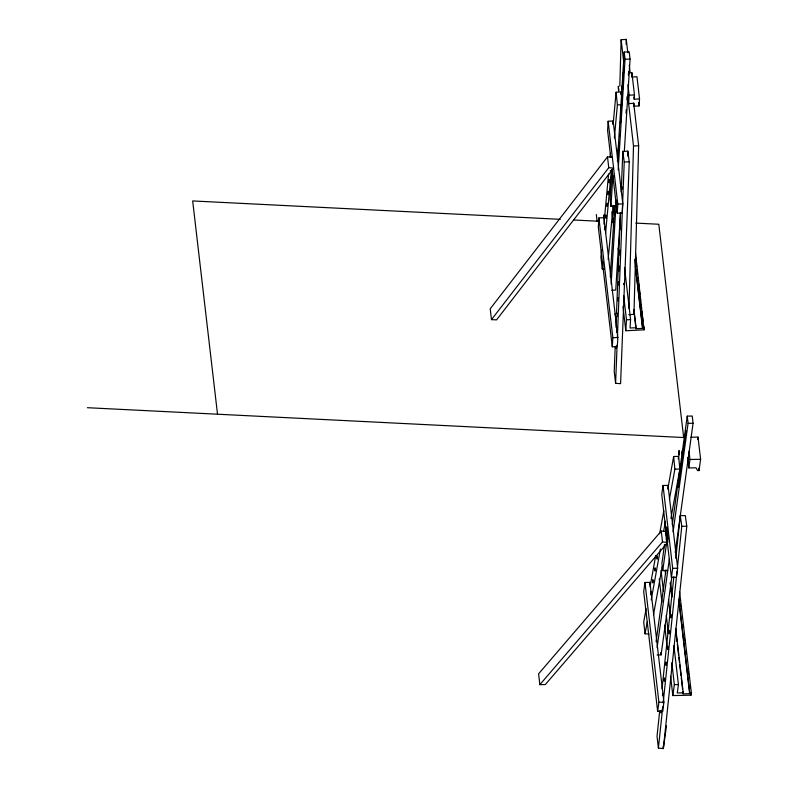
<?xml version="1.0" encoding="UTF-8"?>
<svg xmlns="http://www.w3.org/2000/svg" width="788" height="788" viewBox="0 0 788 788"><rect width="100%" height="100%" fill="white"/><g stroke="black" fill="none" stroke-linecap="round" stroke-linejoin="round"><path stroke-width="1.18" d="M617.181 314.185L617.25 313.181L617.368 316.451M666.037 529.743L666.146 529.979M667.131 537.82L666.983 537.357M619.821 86.168L621.121 39.725L626.263 39.4L627.829 52.845M626.125 44.286L626.263 39.4M628.972 308.581L633.503 146.036L627.681 95.417M633.67 102.942L638.654 145.711L633.946 314.363L628.794 314.688M615.192 346.927L614.226 371.522L615.605 383.332L620.589 383.657L629.248 161.776L627.819 151.148L622.815 151.394L621.23 191.977M615.96 327.247L616.383 316.185M616.482 313.722L620.412 212.888M615.605 383.332L617.093 345.223M617.378 337.845L624.234 162.023L622.815 151.394M627.632 156.054L627.819 151.148M667.554 537.8L667.485 537.071L667.466 537.81M610.395 170.464L610.326 171.035M598.89 217.941L598.328 227.042L612.286 346.828L617.3 346.572L617.861 337.471L603.904 217.695L598.89 217.941L612.847 337.727L612.286 346.828M612.128 169.341L617.24 213.203L622.254 212.957L622.815 203.856L613.163 121.007L608.149 121.253L607.587 130.355L610.71 157.157M612.946 124.415L613.163 121.007M611.941 169.489L610.099 199.108L610.946 206.338L615.95 206.082M610.946 206.338L612.857 175.537M610.276 276.933L614.689 205.658M617.428 161.422L624.204 52.067L629.208 51.811L630.055 59.041L624.342 151.197M611.124 284.153L616.324 200.162M618.196 169.873L625.042 59.287L624.204 52.067M617.24 213.203L617.802 204.102L608.149 121.253M626.056 113.226L626.283 109.562M626.884 99.81L626.972 96.825M628.391 75.412L628.617 71.757M620.54 212.632L615.743 290.043L611.744 290.25M621.988 189.287L622.136 186.825M627.928 84.68L629.149 95.19L628.627 103.592L633.956 103.327L633.779 106.193L639.107 105.927L639.541 98.943L636.95 76.761L631.631 77.027L631.897 72.742L628.696 72.9M639.541 98.943L634.212 99.209L634.478 94.924L631.897 72.742M635.542 253.204L644.023 329.827L625.81 330.743L626.48 319.82L623.653 295.52M624.49 267.378L630.577 319.613L630.065 328.015L636.064 327.719L633.936 309.487M634.665 259.36L642.594 327.384L642.535 328.369L636.005 328.695L636.064 327.719M601.589 249.855L600.909 257.193L602.288 269.004L604.278 269.072M603.943 224.196L608.563 174.089M610.139 156.989L610.473 153.315M613.172 123.992L616.098 92.226L621.111 91.969L621.821 98.884M602.288 269.004L602.958 261.655M605.558 233.484L611.311 171.026M614.354 137.969L617.398 104.903L616.098 92.226M620.885 94.422L621.111 91.969M608.149 259.429L613.094 205.806M617.467 158.27L618.925 142.431M619.486 136.334L619.713 133.901M659.723 710.717L657.025 736.317L658.404 748.127L663.338 748.6L666.49 725.748M662.038 688.771L673.858 576.629M675.789 558.337L680.29 515.677L685.284 515.569L686.781 526.197L663.338 748.6L663.063 746.236M658.404 748.127L662.767 706.688M663.151 703.034L677.03 571.399M677.286 568.956L681.787 526.305L680.29 515.677M644.958 582.48L643.697 591.601L657.655 711.387L662.649 711.278L663.91 702.157L649.952 582.371L644.958 582.48L658.916 702.266L657.655 711.387M666.727 537.249L671.415 577.456L676.409 577.348L677.67 568.217L668.017 485.378L663.023 485.477L661.762 494.608L666.313 534.018M649.637 584.657L649.952 582.371M666.333 534.845L665.476 531.605L666.067 527.27L666.638 527.261L667.899 538.096L667.702 542.548L545.326 684.545L539.849 684.664L538.588 673.829L661.25 531.063L666.037 531.614L666.638 527.261M664.54 544.439L661.92 563.44L662.757 570.67L667.751 570.561M665.85 534.855L666.431 534.727M539.849 684.664L662.511 541.898L667.288 542.489L666.727 542.459L665.87 534.737M662.757 570.67L666.697 542.154M666.727 542.459L667.328 538.105L666.067 527.27M656.089 641.678L666.027 569.754M672.253 524.65L687.235 416.143L692.228 416.044L693.076 423.264L675.227 552.486M657.103 647.687L669.396 558.682M673.1 531.87L688.082 423.363L687.235 416.143M671.415 577.456L672.676 568.325L663.023 485.477M657.094 654.976L661.083 654.897L671.859 576.875M690.928 437.232L698.01 437.084L700.601 459.276L699.035 470.574L697.587 470.603L696.04 467.796L688.81 467.914L689.973 459.493L689.027 451.317M697.705 439.349L698.01 437.084M679.591 591.827L691.342 692.662L690.997 695.193L672.834 695.568L674.351 684.624L671.8 662.747M673.898 645.658L678.429 684.536L677.266 692.957L683.255 692.829L675.749 628.44M678.872 599.156L689.766 692.691L689.628 693.676L683.117 693.814L683.255 692.829M646.111 608.7L643.707 621.988L645.077 633.798L649.016 634.054M650.041 586.952L655.724 555.55M659.664 533.801L663.811 510.851M667.751 489.112L673.651 456.498L678.645 456.39L679.867 469.067L670.923 518.465M645.077 633.798L647.273 621.693M651.213 599.904L660.413 549.069M663.703 530.905L665.456 521.223M669.396 499.434L674.873 469.175L673.651 456.498M678.212 458.813L678.645 456.39M653.488 614.847L662.206 566.651M682.398 452.115L682.418 453.356L682.457 452.174M650.809 594.615L650.721 591.305L650.642 594.516M641.816 312.028L642.102 313.821M623.692 284.704L623.751 283.276M616.61 329.108L616.837 332.418L616.6 330.881M612.345 157.265L607.499 156.851L490.215 308.788L491.476 319.623L496.568 319.879L613.606 168.1L608.76 167.686L491.476 319.623M633.503 146.036L638.654 145.711M625.042 59.287L630.055 59.041M629.149 95.19L634.478 94.924M617.398 104.903L621.407 104.696M624.234 162.023L629.248 161.776M617.802 204.102L622.815 203.856M626.48 319.82L630.577 319.613M642.594 327.384L644.18 327.306M612.847 337.727L617.861 337.471M688.082 423.363L693.076 423.264M689.973 459.493L700.601 459.276M674.873 469.175L679.867 469.067M681.787 526.305L686.781 526.197M665.476 531.605L666.037 531.595M667.328 538.105L667.899 538.096M666.372 539.071L666.943 539.061L666.352 539.209M672.676 568.325L677.67 568.217M674.351 684.624L678.429 684.536M689.766 692.691L691.342 692.662M658.916 702.266L663.91 702.157M560.219 219.32L192.676 200.94L217.518 414.212M573.743 220L599.52 221.29M611.616 221.891L614.039 222.019M635.817 223.102L658.807 224.255L683.659 437.527L87.399 407.701M618.501 89.349L618.363 86.217L618.619 91.28L618.728 89.083M604.81 229.83L604.79 226.767M621.811 90.118L622.028 91.112L622.136 88.916M698.769 468.239L699.035 470.574M687.589 457.404L688.81 467.914M638.704 102.43L639.107 105.927M633.936 96.875L634.212 99.209M629.257 65.059L630.114 72.397M621.121 39.725L623.682 61.72M680.379 604.071L680.665 606.504M682.782 624.726L683.068 627.159M684.339 638.093L684.624 640.516M685.895 651.459L686.181 653.882M688.308 672.105L688.584 674.538M689.864 685.471L690.14 687.904M690.712 692.76L690.997 695.193M678.872 601.352L689.628 693.676M635.522 256.937L635.955 260.582M636.379 264.226L636.655 266.659M637.088 270.304L637.512 273.948M637.935 277.593L638.221 280.016M638.644 283.67L639.068 287.315M639.492 290.959L639.915 294.604M640.201 297.027L640.624 300.671M641.048 304.316L641.471 307.96M641.895 311.605L642.181 314.038M642.604 317.682L643.028 321.327M643.451 324.971L644.023 329.827M635.315 266.413L642.535 328.369M670.371 582.283L672.075 596.861M670.233 583.258L671.514 594.191M675.759 630.646L677.03 641.58M677.316 644.003L678.586 654.936M678.872 657.369L679.433 662.225M679.719 664.658L680.99 675.592M681.275 678.025L682.556 688.958M682.832 691.381L683.117 693.814M661.25 531.063L662.511 541.898M665.121 570.335L665.555 573.979M668.519 599.491L670.224 614.069M633.877 310.472L636.005 328.695M661.043 570.423L663.447 591.079M666.274 615.369L668.401 633.591M619.545 224.856L620.107 229.712M659.241 578.944L661.94 602.022M664.629 625.111L667.032 645.756M670.568 676.134L672.834 695.568M607.499 156.851L608.76 167.686M613.182 205.619L614.315 215.341M618.137 248.141L618.984 255.43M611.931 211.686L613.635 226.264M617.457 259.065L618.875 271.21M622.973 306.443L625.81 330.743M660.807 652.494L661.083 654.897M662.363 708.836L662.649 711.278M596.329 214.523L597.097 221.172M621.959 88.581L621.909 88.029L621.86 88.67M662.856 695.223L662.59 693.686L662.442 695.568M616.255 346.356L616.216 348.237L615.96 346.257M621.968 88.66L621.781 86.05L621.693 88.581M666.569 537.721L666.451 537.603M661.181 711.081L661.034 712.963L660.758 710.983M617.802 297.982C618.147 305.567 618.245 295.717 617.802 297.982M618.422 282.163C618.757 289.718 618.875 279.898 618.422 282.163M619.033 266.344C619.388 273.929 619.486 264.079 619.033 266.344M619.654 250.525C619.998 258.109 620.097 248.259 619.654 250.525M678.704 452.145C679.295 462.211 679.63 445.082 678.704 452.145M678.941 452.637L679.02 453.425L678.941 452.558M682.112 452.076C682.694 462.211 683.048 444.865 682.112 452.076M605.716 215.37C606.041 222.906 606.189 213.341 605.716 215.37M606.809 203.57C607.124 211.115 607.272 201.551 606.809 203.57M607.893 191.779L608.149 194.626L608.011 191.238L607.893 191.779M608.976 179.979L609.242 182.836L609.094 179.437L608.976 179.979M666.018 533.742L666.077 534.362L666.018 533.742M666.609 529.733L666.658 530.363L666.609 529.635M664.107 678.832C664.382 686.151 664.816 674.676 664.107 678.832M665.781 662.984C666.057 670.322 666.481 658.798 665.781 662.984M667.456 647.125C667.731 654.335 668.145 643.166 667.456 647.125M669.12 631.267C669.396 638.575 669.83 627.1 669.12 631.267M670.795 615.408C671.071 622.747 671.494 611.232 670.795 615.408M652.641 580.382C652.858 587.72 653.39 576.511 652.641 580.382M654.789 568.552C655.015 575.821 655.537 564.76 654.789 568.552M656.926 556.722C657.143 564.06 657.675 552.851 656.926 556.722M603.864 215.144L604.13 218.197L603.864 215.144M615.339 313.575L615.595 316.628L615.339 313.575M623.85 66.586L620.442 123.233L623.85 66.586M686.003 430.691L678.301 487.486L686.003 430.691"/></g></svg>
